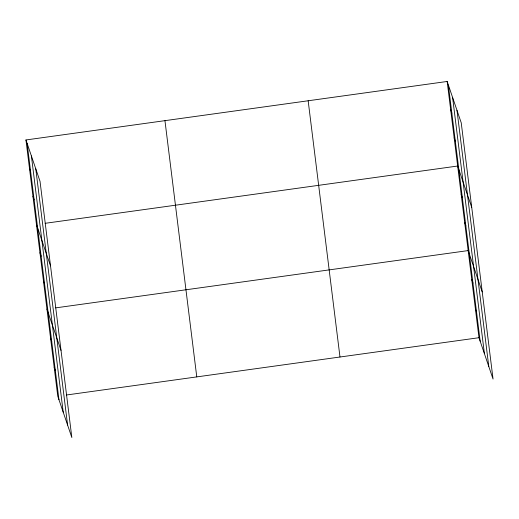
<?xml version="1.0" encoding="UTF-8"?>
<svg xmlns="http://www.w3.org/2000/svg" width="519" height="519" viewBox="0 0 519 519"><rect width="100%" height="100%" fill="white"/><g stroke="black" fill="none" stroke-linecap="round" stroke-linejoin="round"><path stroke-width="0.78" d="M25.95 139.961L40.021 181.293L71.843 437.53L57.771 396.205L25.95 139.961L447.157 81.47L461.229 122.795L493.05 379.039L478.979 337.707L447.157 81.47M45.14 223.313L457.661 166.028L471.726 207.36M55.643 307.877L468.157 250.586L482.229 291.918M66.458 394.998L478.979 337.707M450.661 109.658L451.854 113.161M454.157 137.84L455.351 141.35M461.157 194.216L462.351 197.726M464.661 222.398L465.854 225.908M471.765 279.631L472.965 283.134M475.372 308.669L476.565 312.179M29.453 168.15L30.647 171.659M32.95 196.338L34.144 199.841M36.453 224.519L50.518 265.851M39.95 252.708L41.144 256.217M43.453 280.896L44.647 284.406M46.957 309.077L61.021 350.409M50.557 338.122L51.757 341.632M54.164 367.16L55.364 370.67M456.98 110.32L488.801 366.557M452.6 97.455L484.422 353.699M448.351 84.98L480.172 341.217M308.156 100.77L339.984 357.014M164.951 120.661L196.772 376.898M35.772 168.811L67.593 425.048M31.393 155.953L63.214 412.19M27.144 143.471L58.965 399.708"/></g></svg>
